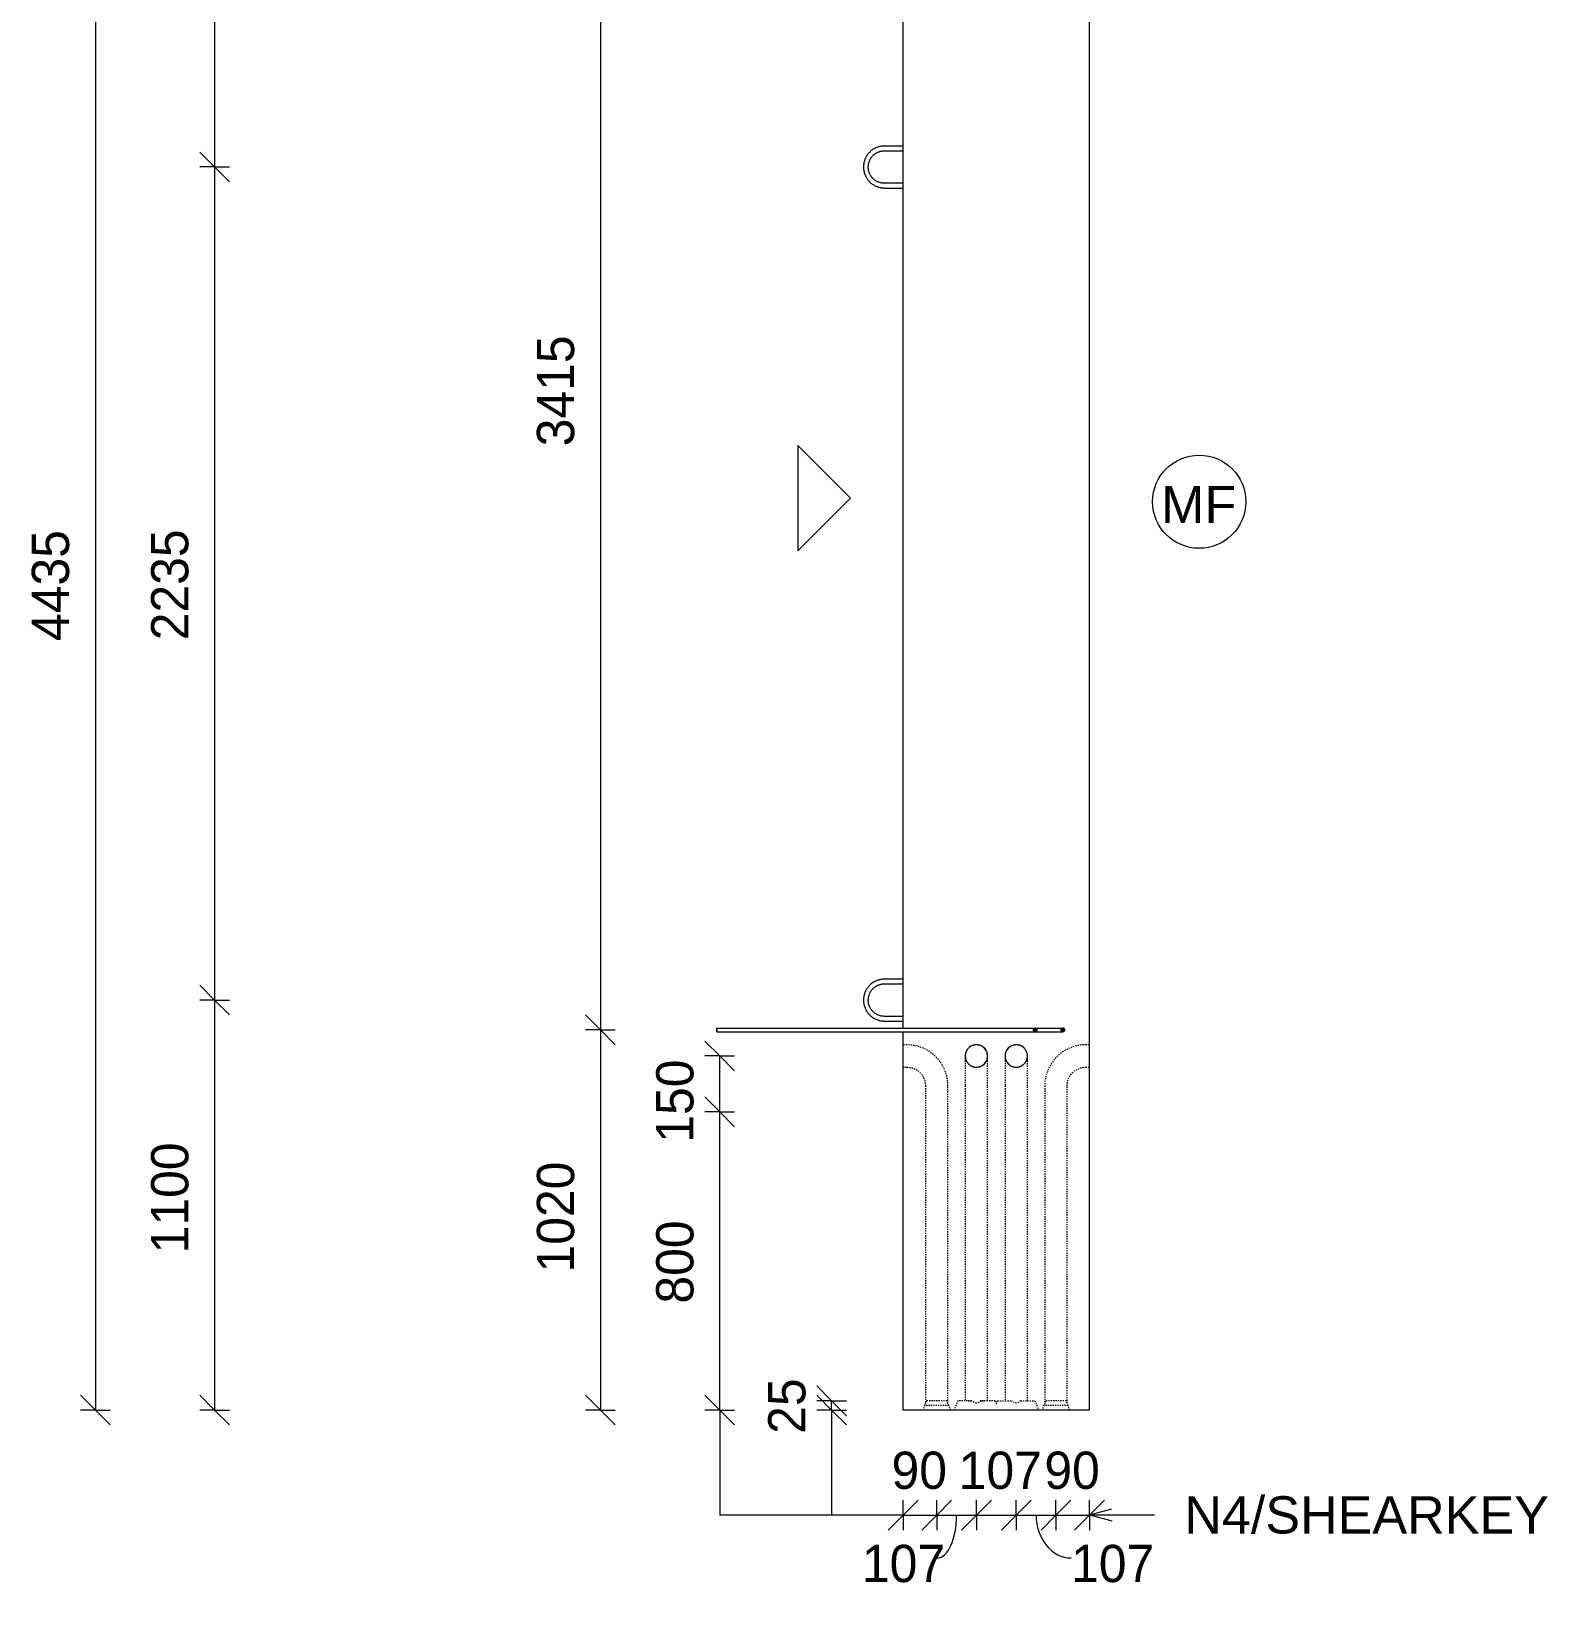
# Model space of a CAD drawing. Header units: millimetres. Extents: x -5792 to 12184, y -1888 to 8188.
# Drawn here: x -283 to 3785, y -1888 to 2304 of the extents above; entities that cross this region are included whole.
import ezdxf

# ---------------------------------------------------------------- set-up
doc = ezdxf.new("R2010")
doc.units = ezdxf.units.MM
doc.linetypes.add('Dash', pattern=[6.36, 3.18, -3.18])
for name, color, linetype, lineweight in [('A-ANNO-DIMS', 211, 'Continuous', 9), ('A-ANNO-DIMS-40', 211, 'Continuous', 9), ('A-DETL-THIN', 151, 'Continuous', 18), ('A-GENM', 13, 'Continuous', 18), ('G-ANNO-TEXT', 231, 'Continuous', 9), ('S-COLS', 52, 'Continuous', 18), ('S-COLS-HDLN', 52, 'Dash', 18), ('S-RBAR', 171, 'Continuous', 18)]:
    doc.layers.add(name, color=color, linetype=linetype, lineweight=lineweight)
doc.styles.add('Arial_1', font='arial.ttf', dxfattribs={"height": 100})
doc.styles.add('Nirmala UI Semilight', font='NirmalaS.ttf', dxfattribs={"height": 100})
doc.dimstyles.new('Arrow_Filled_-_2_5_NI_UI', dxfattribs={"dimscale": 304.8, "dimtxt": 104.736395, "dimasz": 0.262467, "dimexe": 0.131234, "dimexo": 0.0625, "dimgap": 0.131234, "dimtad": 1, "dimdec": 0, "dimzin": 0, "dimdsep": 46, "dimtxsty": 'Nirmala UI Semilight', "dimblk1": 'OBLIQUE', "dimblk2": 'OBLIQUE', "dimsah": 1, "dimcen": 0.09, "dimazin": 0, "dimtfac": 1, "dimtdec": 4, "dimtix": 1, "dimtmove": 0, "dimatfit": 3, "dimfxl": 0.131234, "dimfxlon": 1, "dimtvp": 1, "dimtolj": 1, "dimtzin": 0, "dimarcsym": 2})
doc.dimstyles.new('Arrow_Filled_-_2_5_NI_UI_1', dxfattribs={"dimscale": 304.8, "dimtxt": 104.736395, "dimasz": 0.262467, "dimexe": 0.131234, "dimexo": 0.0625, "dimgap": 0.131234, "dimtad": 1, "dimdec": 0, "dimzin": 0, "dimdsep": 46, "dimtxsty": 'Nirmala UI Semilight', "dimblk1": 'OBLIQUE', "dimblk2": 'OBLIQUE', "dimsah": 1, "dimcen": 0.09, "dimazin": 0, "dimtfac": 1, "dimtdec": 4, "dimtix": 1, "dimtmove": 2, "dimatfit": 3, "dimfxl": 0.131234, "dimfxlon": 1, "dimtvp": 1, "dimtolj": 1, "dimtzin": 0, "dimarcsym": 2})
doc.dimstyles.new('Arrow_Filled_-_2_5_NI_UI_2', dxfattribs={"dimscale": 304.8, "dimtxt": 104.736395, "dimasz": 0.262467, "dimexe": 0.131234, "dimexo": 0.0625, "dimgap": 0.131234, "dimtad": 1, "dimdec": 0, "dimzin": 0, "dimdsep": 46, "dimtxsty": 'Nirmala UI Semilight', "dimblk1": 'OBLIQUE', "dimblk2": 'OBLIQUE', "dimsah": 1, "dimcen": 0.09, "dimazin": 0, "dimtfac": 1, "dimtdec": 4, "dimtix": 1, "dimtmove": 1, "dimatfit": 3, "dimfxl": 0.131234, "dimfxlon": 1, "dimtvp": 1, "dimtolj": 1, "dimtzin": 0, "dimarcsym": 2})

# ---------------------------------------------------------------- blocks, each defined once
blk = doc.blocks.new('12_7Ø_ Lifting Insert_COLUMN - 12_9Ø Lifting insert-V2-Elevation Right')
at = {"layer": 'A-GENM'}
for p, q in [((6111.2, 1996.3), (6061.2, 1996.3)), ((6061.2, 1983.6), (6111.2, 1983.6)), ((6111.2, 1896.3), (6061.2, 1896.3)), ((6061.2, 1883.6), (6111.2, 1883.6))]:
    blk.add_line(p, q, dxfattribs=at)
at = {"layer": 'A-GENM', "flags": 128}
for points in [[(6061.2, 1996.3), (6058.9, 1996.3), (6056.7, 1996.2), (6054.5, 1995.9), (6052.2, 1995.6), (6050, 1995.2), (6047.8, 1994.7), (6045.6, 1994.2), (6043.5, 1993.5), (6041.3, 1992.7), (6039.3, 1991.9), (6037.2, 1991), (6035.2, 1990), (6033.2, 1988.9), (6031.3, 1987.7), (6029.4, 1986.5), (6027.5, 1985.2), (6025.8, 1983.8), (6024, 1982.4), (6022.4, 1980.8), (6020.8, 1979.3), (6019.2, 1977.6), (6017.8, 1975.9), (6016.4, 1974.1), (6015, 1972.3), (6013.8, 1970.4), (6012.6, 1968.5), (6011.5, 1966.6), (6010.5, 1964.6), (6009.5, 1962.5), (6008.7, 1960.4), (6007.9, 1958.3), (6007.2, 1956.2), (6006.6, 1954), (6006.1, 1951.8), (6005.7, 1949.6), (6005.3, 1947.3), (6005.1, 1945.1), (6004.9, 1942.9), (6004.8, 1940.6), (6004.9, 1938.4), (6005, 1936.1), (6005.2, 1933.9), (6005.5, 1931.6), (6005.9, 1929.4), (6006.3, 1927.2), (6006.9, 1925), (6007.5, 1922.9), (6008.2, 1920.7), (6009.1, 1918.6), (6010, 1916.6), (6010.9, 1914.5), (6012, 1912.5), (6013.1, 1910.6), (6014.3, 1908.7), (6015.6, 1906.8), (6017, 1905), (6018.4, 1903.3), (6019.9, 1901.6), (6021.5, 1900), (6023.1, 1898.4), (6024.8, 1897), (6026.6, 1895.5), (6028.4, 1894.2), (6030.2, 1892.9), (6032.1, 1891.7), (6034.1, 1890.6), (6036.1, 1889.5), (6038.1, 1888.6), (6040.2, 1887.7), (6042.3, 1886.9), (6044.5, 1886.2), (6046.6, 1885.6), (6048.8, 1885), (6051, 1884.6), (6053.2, 1884.2), (6055.5, 1883.9), (6057.7, 1883.8), (6060, 1883.7), (6061.2, 1883.6)], [(6061.2, 1896.3), (6059.5, 1896.4), (6057.7, 1896.5), (6056, 1896.7), (6054.2, 1896.9), (6052.5, 1897.2), (6050.8, 1897.6), (6049.1, 1898), (6047.5, 1898.6), (6045.8, 1899.1), (6044.2, 1899.8), (6042.6, 1900.5), (6041, 1901.3), (6039.5, 1902.1), (6038, 1903), (6036.5, 1904), (6035.1, 1905), (6033.7, 1906.1), (6032.4, 1907.2), (6031.1, 1908.4), (6029.9, 1909.6), (6028.7, 1910.9), (6027.6, 1912.2), (6026.5, 1913.6), (6025.4, 1915), (6024.5, 1916.4), (6023.6, 1917.9), (6022.7, 1919.4), (6021.9, 1921), (6021.2, 1922.6), (6020.5, 1924.2), (6019.9, 1925.8), (6019.4, 1927.5), (6018.9, 1929.2), (6018.5, 1930.9), (6018.2, 1932.6), (6017.9, 1934.3), (6017.7, 1936), (6017.6, 1937.8), (6017.5, 1939.5), (6017.6, 1941.3), (6017.7, 1943), (6017.8, 1944.8), (6018, 1946.5), (6018.3, 1948.2), (6018.7, 1949.9), (6019.1, 1951.6), (6019.6, 1953.3), (6020.2, 1954.9), (6020.8, 1956.6), (6021.5, 1958.2), (6022.3, 1959.7), (6023.1, 1961.3), (6024, 1962.8), (6024.9, 1964.3), (6025.9, 1965.7), (6027, 1967.1), (6028.1, 1968.4), (6029.2, 1969.7), (6030.4, 1971), (6031.7, 1972.2), (6033, 1973.3), (6034.4, 1974.4), (6035.8, 1975.5), (6037.2, 1976.5), (6038.7, 1977.4), (6040.2, 1978.3), (6041.8, 1979.1), (6043.3, 1979.8), (6044.9, 1980.5), (6046.6, 1981.1), (6048.2, 1981.7), (6049.9, 1982.2), (6051.6, 1982.6), (6053.3, 1982.9), (6055, 1983.2), (6056.8, 1983.4), (6058.5, 1983.6), (6060.3, 1983.6), (6061.2, 1983.6)]]:
    blk.add_lwpolyline(points, dxfattribs=at)
blk = doc.blocks.new('DIMBLOCK41-Elevation Right')
at = {"layer": 'A-ANNO-DIMS-40'}
for p, q in [((-111, 3040), (-151, 3080)), ((-111, 3040), (-151, 3040)), ((-111, 3040), (-111, -1395)), ((-111, 3040), (-71, 3000)), ((-111, 3040), (-71, 3040)), ((-111, -1395), (-151, -1355)), ((-111, -1395), (-151, -1395)), ((-111, -1395), (-71, -1435)), ((-111, -1395), (-71, -1395))]:
    blk.add_line(p, q, dxfattribs=at)
at = {"layer": 'A-ANNO-DIMS-40', "color": 0, "insert": (-281.5, 668.3), "char_height": 100, "width": 370.196, "attachment_point": 1, "rotation": 90, "line_spacing_factor": 1.142579, "style": 'Nirmala UI Semilight'}
blk.add_mtext('4435', dxfattribs=at)
blk = doc.blocks.new('_Oblique')
at = {"color": 0, "linetype": 'ByBlock', "lineweight": -2}
blk.add_line((-0.5, -0.5), (0.5, 0.5), dxfattribs=at)
blk = doc.blocks.new('DIMBLOCK42-Elevation Right')
at = {"layer": 'A-ANNO-DIMS-40'}
for p, q in [((209, 3040), (169, 3080)), ((209, 3040), (169, 3040)), ((209, 3040), (209, 1940)), ((209, 3040), (249, 3000)), ((209, 3040), (249, 3040)), ((209, 1940), (169, 1980)), ((209, 1940), (169, 1940)), ((209, 1940), (249, 1900)), ((209, 1940), (249, 1940))]:
    blk.add_line(p, q, dxfattribs=at)
at = {"layer": 'A-ANNO-DIMS-40', "color": 0, "insert": (38.5, 2360.5), "char_height": 100, "width": 310.781, "attachment_point": 1, "rotation": 90, "line_spacing_factor": 1.142579, "style": 'Nirmala UI Semilight'}
blk.add_mtext('1100', dxfattribs=at)
blk = doc.blocks.new('DIMBLOCK43-Elevation Right')
at = {"layer": 'A-ANNO-DIMS-40'}
for p, q in [((209, 1940), (169, 1980)), ((209, 1940), (169, 1940)), ((209, 1940), (209, -295)), ((209, 1940), (249, 1900)), ((209, 1940), (249, 1940)), ((209, -295), (169, -255)), ((209, -295), (169, -295)), ((209, -295), (249, -335)), ((209, -295), (249, -295))]:
    blk.add_line(p, q, dxfattribs=at)
at = {"layer": 'A-ANNO-DIMS-40', "color": 0, "insert": (38.5, 670.2), "char_height": 100, "width": 365.625, "attachment_point": 1, "rotation": 90, "line_spacing_factor": 1.142579, "style": 'Nirmala UI Semilight'}
blk.add_mtext('2235', dxfattribs=at)
blk = doc.blocks.new('DIMBLOCK44-Elevation Right')
at = {"layer": 'A-ANNO-DIMS-40'}
for p, q in [((209, -295), (169, -255)), ((209, -295), (169, -295)), ((209, -295), (209, -1395)), ((209, -295), (249, -335)), ((209, -295), (249, -295)), ((209, -1395), (169, -1355)), ((209, -1395), (169, -1395)), ((209, -1395), (249, -1435)), ((209, -1395), (249, -1395))]:
    blk.add_line(p, q, dxfattribs=at)
at = {"layer": 'A-ANNO-DIMS-40', "color": 0, "insert": (38.5, -974.5), "char_height": 100, "width": 310.781, "attachment_point": 1, "rotation": 90, "line_spacing_factor": 1.142579, "style": 'Nirmala UI Semilight'}
blk.add_mtext('1100', dxfattribs=at)
blk = doc.blocks.new('DIMBLOCK59-Elevation Right')
at = {"layer": 'A-ANNO-DIMS-40'}
for p, q in [((1563.9, -595), (1523.9, -555)), ((1563.9, -595), (1523.9, -595)), ((1563.9, -1395), (1563.9, -595)), ((1563.9, -595), (1603.9, -635)), ((1563.9, -595), (1603.9, -595)), ((1563.9, -1395), (1523.9, -1355)), ((1563.9, -1395), (1523.9, -1395)), ((1563.9, -1395), (1603.9, -1435)), ((1563.9, -1395), (1603.9, -1395))]:
    blk.add_line(p, q, dxfattribs=at)
at = {"layer": 'A-ANNO-DIMS-40', "color": 0, "insert": (1393.5, -1109.3), "char_height": 100, "width": 274.219, "attachment_point": 1, "rotation": 90, "line_spacing_factor": 1.142579, "style": 'Nirmala UI Semilight'}
blk.add_mtext('800', dxfattribs=at)
blk = doc.blocks.new('DIMBLOCK60-Elevation Right')
at = {"layer": 'A-ANNO-DIMS-40'}
for p, q in [((1563.9, -445), (1523.9, -405)), ((1563.9, -445), (1523.9, -445)), ((1563.9, -595), (1563.9, -445)), ((1563.9, -445), (1603.9, -485)), ((1563.9, -445), (1603.9, -445)), ((1563.9, -595), (1523.9, -555)), ((1563.9, -595), (1523.9, -595)), ((1563.9, -595), (1603.9, -635)), ((1563.9, -595), (1603.9, -595))]:
    blk.add_line(p, q, dxfattribs=at)
at = {"layer": 'A-ANNO-DIMS-40', "color": 0, "insert": (1393.5, -677.6), "char_height": 100, "width": 246.797, "attachment_point": 1, "rotation": 90, "line_spacing_factor": 1.142579, "style": 'Nirmala UI Semilight'}
blk.add_mtext('150', dxfattribs=at)
blk = doc.blocks.new('DIMBLOCK61-Elevation Right')
at = {"layer": 'A-ANNO-DIMS-40'}
for p, q in [((1864.3, -1370), (1824.3, -1330)), ((1864.3, -1395), (1824.3, -1355)), ((1864.3, -1370), (1824.3, -1370)), ((1864.3, -1395), (1864.3, -1370)), ((1864.3, -1370), (1904.3, -1410)), ((1864.3, -1370), (1904.3, -1370)), ((1864.3, -1395), (1824.3, -1395)), ((1864.3, -1395), (1904.3, -1435)), ((1864.3, -1395), (1904.3, -1395))]:
    blk.add_line(p, q, dxfattribs=at)
at = {"layer": 'A-ANNO-DIMS-40', "color": 0, "insert": (1693.9, -1458.7), "char_height": 100, "width": 182.813, "attachment_point": 1, "rotation": 90, "line_spacing_factor": 1.142579, "style": 'Nirmala UI Semilight'}
blk.add_mtext('25', dxfattribs=at)
blk = doc.blocks.new('DIMBLOCK62-Elevation Right')
at = {"layer": 'A-ANNO-DIMS-40'}
for p, q in [((2056.1, -1676.8), (2096.1, -1636.8)), ((2056.1, -1676.8), (2056.1, -1636.8)), ((2146.1, -1676.8), (2186.1, -1636.8)), ((2146.1, -1676.8), (2146.1, -1636.8)), ((2056.1, -1676.8), (2016.1, -1716.8)), ((2056.1, -1676.8), (2146.1, -1676.8)), ((2056.1, -1676.8), (2056.1, -1716.8)), ((2146.1, -1676.8), (2106.1, -1716.8)), ((2146.1, -1676.8), (2146.1, -1716.8))]:
    blk.add_line(p, q, dxfattribs=at)
at = {"layer": 'A-ANNO-DIMS-40', "color": 0, "insert": (2024.9, -1506.4), "char_height": 100, "width": 182.813, "attachment_point": 1, "line_spacing_factor": 1.142579, "style": 'Nirmala UI Semilight'}
blk.add_mtext('90', dxfattribs=at)
blk = doc.blocks.new('DIMBLOCK63-Elevation Right')
at = {"layer": 'A-ANNO-DIMS-40'}
for p, q in [((2146.1, -1676.8), (2186.1, -1636.8)), ((2146.1, -1676.8), (2146.1, -1636.8)), ((2252.7, -1676.8), (2292.7, -1636.8)), ((2252.7, -1676.8), (2252.7, -1636.8)), ((2146.1, -1676.8), (2106.1, -1716.8)), ((2146.1, -1676.8), (2252.7, -1676.8)), ((2146.1, -1676.8), (2146.1, -1716.8)), ((2252.7, -1676.8), (2212.7, -1716.8)), ((2252.7, -1676.8), (2252.7, -1716.8))]:
    blk.add_line(p, q, dxfattribs=at)
blk.add_ellipse((2147.5, -1676.8), major_axis=(0, 114.9), ratio=0.451745, start_param=3.141593, end_param=4.712389, dxfattribs=at)
at = {"layer": 'A-ANNO-DIMS-40', "color": 0, "insert": (1945.6, -1756.5), "char_height": 100, "width": 242.227, "attachment_point": 1, "line_spacing_factor": 1.142579, "style": 'Nirmala UI Semilight'}
blk.add_mtext('107', dxfattribs=at)
blk = doc.blocks.new('DIMBLOCK64-Elevation Right')
at = {"layer": 'A-ANNO-DIMS-40'}
for p, q in [((2252.7, -1676.8), (2292.7, -1636.8)), ((2252.7, -1676.8), (2252.7, -1636.8)), ((2359.5, -1676.8), (2399.5, -1636.8)), ((2359.5, -1676.8), (2359.5, -1636.8)), ((2252.7, -1676.8), (2212.7, -1716.8)), ((2252.7, -1676.8), (2359.5, -1676.8)), ((2252.7, -1676.8), (2252.7, -1716.8)), ((2359.5, -1676.8), (2319.5, -1716.8)), ((2359.5, -1676.8), (2359.5, -1716.8))]:
    blk.add_line(p, q, dxfattribs=at)
at = {"layer": 'A-ANNO-DIMS-40', "color": 0, "insert": (2205.1, -1506.4), "char_height": 100, "width": 242.227, "attachment_point": 1, "line_spacing_factor": 1.142579, "style": 'Nirmala UI Semilight'}
blk.add_mtext('107', dxfattribs=at)
blk = doc.blocks.new('DIMBLOCK65-Elevation Right')
at = {"layer": 'A-ANNO-DIMS-40'}
for p, q in [((2359.5, -1676.8), (2399.5, -1636.8)), ((2359.5, -1676.8), (2359.5, -1636.8)), ((2466.1, -1676.8), (2506.1, -1636.8)), ((2466.1, -1676.8), (2466.1, -1636.8)), ((2359.5, -1676.8), (2319.5, -1716.8)), ((2359.5, -1676.8), (2466.1, -1676.8)), ((2359.5, -1676.8), (2359.5, -1716.8)), ((2466.1, -1676.8), (2426.1, -1716.8)), ((2466.1, -1676.8), (2466.1, -1716.8))]:
    blk.add_line(p, q, dxfattribs=at)
blk.add_ellipse((2506.6, -1676.8), major_axis=(0, 114.9), ratio=0.816053, start_param=1.570796, end_param=3.141593, dxfattribs=at)
at = {"layer": 'A-ANNO-DIMS-40', "color": 0, "insert": (2506.6, -1756.5), "char_height": 100, "width": 242.227, "attachment_point": 1, "line_spacing_factor": 1.142579, "style": 'Nirmala UI Semilight'}
blk.add_mtext('107', dxfattribs=at)
blk = doc.blocks.new('DIMBLOCK66-Elevation Right')
at = {"layer": 'A-ANNO-DIMS-40'}
for p, q in [((2466.1, -1676.8), (2506.1, -1636.8)), ((2466.1, -1676.8), (2466.1, -1636.8)), ((2556.1, -1676.8), (2596.1, -1636.8)), ((2556.1, -1676.8), (2556.1, -1636.8)), ((2466.1, -1676.8), (2426.1, -1716.8)), ((2466.1, -1676.8), (2556.1, -1676.8)), ((2466.1, -1676.8), (2466.1, -1716.8)), ((2556.1, -1676.8), (2516.1, -1716.8)), ((2556.1, -1676.8), (2556.1, -1716.8))]:
    blk.add_line(p, q, dxfattribs=at)
at = {"layer": 'A-ANNO-DIMS-40', "color": 0, "insert": (2434.9, -1506.4), "char_height": 100, "width": 182.813, "attachment_point": 1, "line_spacing_factor": 1.142579, "style": 'Nirmala UI Semilight'}
blk.add_mtext('90', dxfattribs=at)
blk = doc.blocks.new('DIMBLOCK72-Elevation Right')
at = {"layer": 'A-ANNO-DIMS-40'}
for p, q in [((1243.9, 3040), (1203.9, 3080)), ((1243.9, 3040), (1203.9, 3040)), ((1243.9, 3040), (1243.9, -375)), ((1243.9, 3040), (1283.9, 3000)), ((1243.9, 3040), (1283.9, 3040)), ((1243.9, -375), (1203.9, -335)), ((1243.9, -375), (1203.9, -375)), ((1243.9, -375), (1283.9, -415)), ((1243.9, -375), (1283.9, -375))]:
    blk.add_line(p, q, dxfattribs=at)
at = {"layer": 'A-ANNO-DIMS-40', "color": 0, "insert": (1073.5, 1190.6), "char_height": 100, "width": 340.488, "attachment_point": 1, "rotation": 90, "line_spacing_factor": 1.142579, "style": 'Nirmala UI Semilight'}
blk.add_mtext('3415', dxfattribs=at)
blk = doc.blocks.new('DIMBLOCK73-Elevation Right')
at = {"layer": 'A-ANNO-DIMS-40'}
for p, q in [((1243.9, -375), (1203.9, -335)), ((1243.9, -375), (1203.9, -375)), ((1243.9, -375), (1243.9, -1395)), ((1243.9, -375), (1283.9, -415)), ((1243.9, -375), (1283.9, -375)), ((1243.9, -1395), (1203.9, -1355)), ((1243.9, -1395), (1203.9, -1395)), ((1243.9, -1395), (1283.9, -1435)), ((1243.9, -1395), (1283.9, -1395))]:
    blk.add_line(p, q, dxfattribs=at)
at = {"layer": 'A-ANNO-DIMS-40', "color": 0, "insert": (1073.5, -1025.9), "char_height": 100, "width": 338.203, "attachment_point": 1, "rotation": 90, "line_spacing_factor": 1.142579, "style": 'Nirmala UI Semilight'}
blk.add_mtext('1020', dxfattribs=at)

msp = doc.modelspace()

# ---------------------------------------------------------------- hatches: boundary and pattern name
at = {"layer": 'S-RBAR'}
for points in [[(2410.4, -380), (2415.4, -375), (2410.4, -370), (2405.4, -375)], [(2484.7, -380), (2489.7, -375), (2484.7, -370), (2479.7, -375)]]:
    msp.add_hatch(color=256, dxfattribs=at).paths.add_polyline_path(points)
h = msp.add_hatch(color=256, dxfattribs=at)
edge = h.paths.add_edge_path()
edge.add_arc((2410.4, -375), 5, 0, 360)
h = msp.add_hatch(color=256, dxfattribs=at)
edge = h.paths.add_edge_path()
edge.add_arc((2484.7, -375), 5, 0, 360)

# ---------------------------------------------------------------- linework, layer by layer
at = {"layer": 'A-DETL-THIN'}
for p, q in [((1773.2, 1192.7), (1773.2, 909.8)), ((1914.7, 1051.2), (1773.2, 1192.7)), ((1773.2, 909.8), (1914.7, 1051.2)), ((1556.1, -370), (1556.1, -380)), ((1563.9, -1395), (1563.9, -1676.8)), ((1864.3, -1395), (1864.3, -1676.8)), ((2056.1, -1676.8), (1563.9, -1676.8))]:
    msp.add_line(p, q, dxfattribs=at)
msp.add_circle((2850.4, 1042), 125, dxfattribs=at)
at = {"layer": 'G-ANNO-TEXT', "color": 7}
for q in [(2615.6, -1660.2), (2615.6, -1692.3), (2730.3, -1676.2)]:
    msp.add_line((2555.6, -1676.2), q, dxfattribs=at)
at = {"layer": 'S-COLS'}
for p, q in [((2056.1, -340), (2056.1, 3040)), ((2556.1, -340), (2556.1, 3040)), ((2056.1, -370), (2056.1, -340)), ((2556.1, -490), (2556.1, -340)), ((2056.1, -490), (2056.1, -380)), ((2056.1, -1395), (2056.1, -490)), ((2556.1, -1395), (2556.1, -490)), ((2556.1, -1395), (2056.1, -1395))]:
    msp.add_line(p, q, dxfattribs=at)
at = {"layer": 'S-COLS', "flags": 128}
for points in [[(2252.7, -415), (2251.5, -415), (2250.3, -415.1), (2249.1, -415.2), (2247.9, -415.4), (2246.7, -415.6), (2245.5, -415.9), (2244.4, -416.2), (2243.2, -416.5), (2242.1, -416.9), (2241, -417.4), (2239.9, -417.9), (2238.8, -418.4), (2237.8, -419), (2236.7, -419.6), (2235.7, -420.2), (2234.8, -420.9), (2233.8, -421.7), (2232.9, -422.4), (2232, -423.3), (2231.2, -424.1), (2230.3, -425), (2229.6, -425.9), (2228.8, -426.8), (2228.1, -427.8), (2227.4, -428.8), (2226.8, -429.8), (2226.2, -430.9), (2225.7, -431.9), (2225.2, -433), (2224.7, -434.1), (2224.3, -435.3), (2223.9, -436.4), (2223.6, -437.6), (2223.3, -438.7), (2223.1, -439.9), (2222.9, -441.1), (2222.8, -442.3), (2222.7, -443.5), (2222.7, -444.7), (2222.7, -445)], [(2282.7, -445), (2282.7, -443.8), (2282.6, -442.6), (2282.5, -441.4), (2282.3, -440.2), (2282.1, -439), (2281.8, -437.9), (2281.5, -436.7), (2281.2, -435.6), (2280.8, -434.4), (2280.3, -433.3), (2279.8, -432.2), (2279.3, -431.1), (2278.7, -430.1), (2278.1, -429.1), (2277.4, -428.1), (2276.7, -427.1), (2276, -426.1), (2275.2, -425.2), (2274.4, -424.3), (2273.6, -423.5), (2272.7, -422.7), (2271.8, -421.9), (2270.9, -421.1), (2269.9, -420.4), (2268.9, -419.8), (2267.9, -419.1), (2266.8, -418.5), (2265.7, -418), (2264.7, -417.5), (2263.5, -417), (2262.4, -416.6), (2261.3, -416.3), (2260.1, -415.9), (2259, -415.7), (2257.8, -415.4), (2256.6, -415.3), (2255.4, -415.1), (2254.2, -415), (2253, -415), (2252.7, -415)], [(2359.5, -415), (2358.3, -415), (2357.1, -415.1), (2355.9, -415.2), (2354.7, -415.4), (2353.5, -415.6), (2352.3, -415.9), (2351.2, -416.2), (2350, -416.5), (2348.9, -416.9), (2347.8, -417.4), (2346.7, -417.9), (2345.6, -418.4), (2344.6, -419), (2343.5, -419.6), (2342.5, -420.2), (2341.6, -420.9), (2340.6, -421.7), (2339.7, -422.4), (2338.8, -423.3), (2338, -424.1), (2337.1, -425), (2336.4, -425.9), (2335.6, -426.8), (2334.9, -427.8), (2334.2, -428.8), (2333.6, -429.8), (2333, -430.9), (2332.5, -431.9), (2332, -433), (2331.5, -434.1), (2331.1, -435.3), (2330.7, -436.4), (2330.4, -437.6), (2330.1, -438.7), (2329.9, -439.9), (2329.7, -441.1), (2329.6, -442.3), (2329.5, -443.5), (2329.5, -444.7), (2329.5, -445)], [(2389.5, -445), (2389.5, -443.8), (2389.4, -442.6), (2389.3, -441.4), (2389.1, -440.2), (2388.9, -439), (2388.6, -437.9), (2388.3, -436.7), (2388, -435.6), (2387.6, -434.4), (2387.1, -433.3), (2386.6, -432.2), (2386.1, -431.1), (2385.5, -430.1), (2384.9, -429.1), (2384.2, -428.1), (2383.5, -427.1), (2382.8, -426.1), (2382, -425.2), (2381.2, -424.3), (2380.4, -423.5), (2379.5, -422.7), (2378.6, -421.9), (2377.7, -421.1), (2376.7, -420.4), (2375.7, -419.8), (2374.7, -419.1), (2373.6, -418.5), (2372.5, -418), (2371.5, -417.5), (2370.3, -417), (2369.2, -416.6), (2368.1, -416.3), (2366.9, -415.9), (2365.8, -415.7), (2364.6, -415.4), (2363.4, -415.3), (2362.2, -415.1), (2361, -415), (2359.8, -415), (2359.5, -415)], [(2222.7, -445), (2222.7, -446.2), (2222.8, -447.4), (2222.9, -448.6), (2223.1, -449.8), (2223.3, -451), (2223.5, -452.1), (2223.8, -453.3), (2224.2, -454.4), (2224.6, -455.6), (2225, -456.7), (2225.5, -457.8), (2226.1, -458.9), (2226.6, -459.9), (2227.3, -460.9), (2227.9, -461.9), (2228.6, -462.9), (2229.3, -463.9), (2230.1, -464.8), (2230.9, -465.7), (2231.8, -466.5), (2232.7, -467.3), (2233.6, -468.1), (2234.5, -468.9), (2235.5, -469.6), (2236.5, -470.2), (2237.5, -470.9), (2238.5, -471.5), (2239.6, -472), (2240.7, -472.5), (2241.8, -473), (2242.9, -473.4), (2244.1, -473.7), (2245.2, -474.1), (2246.4, -474.3), (2247.6, -474.6), (2248.8, -474.7), (2250, -474.9), (2251.2, -475), (2252.4, -475), (2252.7, -475)], [(2222.7, -445), (2222.7, -445.1), (2222.7, -445.3), (2222.7, -445.6), (2222.7, -446), (2222.7, -446.6), (2222.7, -447.3), (2222.7, -448.1), (2222.7, -449.1), (2222.7, -450.1), (2222.7, -451.3), (2222.7, -452.6), (2222.7, -454), (2222.7, -455.6), (2222.7, -457.2)], [(2252.7, -475), (2253.9, -475), (2255.1, -474.9), (2256.3, -474.8), (2257.5, -474.6), (2258.6, -474.4), (2259.8, -474.1), (2261, -473.8), (2262.1, -473.5), (2263.2, -473.1), (2264.4, -472.6), (2265.5, -472.1), (2266.5, -471.6), (2267.6, -471), (2268.6, -470.4), (2269.6, -469.8), (2270.6, -469.1), (2271.5, -468.3), (2272.5, -467.6), (2273.3, -466.7), (2274.2, -465.9), (2275, -465), (2275.8, -464.1), (2276.5, -463.2), (2277.3, -462.2), (2277.9, -461.2), (2278.5, -460.2), (2279.1, -459.1), (2279.7, -458.1), (2280.2, -457), (2280.6, -455.9), (2281.1, -454.7), (2281.4, -453.6), (2281.7, -452.4), (2282, -451.3), (2282.2, -450.1), (2282.4, -448.9), (2282.6, -447.7), (2282.6, -446.5), (2282.7, -445.3), (2282.7, -445)], [(2282.7, -457.1), (2282.7, -456), (2282.7, -454.4), (2282.7, -453), (2282.7, -451.7), (2282.7, -450.4), (2282.7, -449.3), (2282.7, -448.4), (2282.7, -447.5), (2282.7, -446.8), (2282.7, -446.2), (2282.7, -445.7), (2282.7, -445.3), (2282.7, -445.1), (2282.7, -445), (2282.7, -445)], [(2329.5, -445), (2329.5, -446.2), (2329.6, -447.4), (2329.7, -448.6), (2329.9, -449.8), (2330.1, -451), (2330.3, -452.1), (2330.6, -453.3), (2331, -454.4), (2331.4, -455.6), (2331.8, -456.7), (2332.3, -457.8), (2332.9, -458.9), (2333.4, -459.9), (2334.1, -460.9), (2334.7, -461.9), (2335.4, -462.9), (2336.1, -463.9), (2336.9, -464.8), (2337.7, -465.7), (2338.6, -466.5), (2339.5, -467.3), (2340.4, -468.1), (2341.3, -468.9), (2342.3, -469.6), (2343.3, -470.2), (2344.3, -470.9), (2345.3, -471.5), (2346.4, -472), (2347.5, -472.5), (2348.6, -473), (2349.7, -473.4), (2350.9, -473.7), (2352, -474.1), (2353.2, -474.3), (2354.4, -474.6), (2355.6, -474.7), (2356.8, -474.9), (2358, -475), (2359.2, -475), (2359.5, -475)], [(2329.5, -445), (2329.5, -445.1), (2329.5, -445.3), (2329.5, -445.6), (2329.5, -446), (2329.5, -446.6), (2329.5, -447.3), (2329.5, -448.1), (2329.5, -449.1), (2329.5, -450.1), (2329.5, -451.3), (2329.5, -452.6), (2329.5, -454), (2329.5, -455.6), (2329.5, -457.2)], [(2359.5, -475), (2360.7, -475), (2361.9, -474.9), (2363.1, -474.8), (2364.3, -474.6), (2365.4, -474.4), (2366.6, -474.1), (2367.8, -473.8), (2368.9, -473.5), (2370, -473.1), (2371.2, -472.6), (2372.3, -472.1), (2373.3, -471.6), (2374.4, -471), (2375.4, -470.4), (2376.4, -469.8), (2377.4, -469.1), (2378.3, -468.3), (2379.3, -467.6), (2380.1, -466.7), (2381, -465.9), (2381.8, -465), (2382.6, -464.1), (2383.3, -463.2), (2384.1, -462.2), (2384.7, -461.2), (2385.3, -460.2), (2385.9, -459.1), (2386.5, -458.1), (2387, -457), (2387.4, -455.9), (2387.9, -454.7), (2388.2, -453.6), (2388.5, -452.4), (2388.8, -451.3), (2389, -450.1), (2389.2, -448.9), (2389.4, -447.7), (2389.4, -446.5), (2389.5, -445.3), (2389.5, -445)], [(2389.5, -457.1), (2389.5, -456), (2389.5, -454.4), (2389.5, -453), (2389.5, -451.7), (2389.5, -450.4), (2389.5, -449.3), (2389.5, -448.4), (2389.5, -447.5), (2389.5, -446.8), (2389.5, -446.2), (2389.5, -445.7), (2389.5, -445.3), (2389.5, -445.1), (2389.5, -445), (2389.5, -445)]]:
    msp.add_lwpolyline(points, dxfattribs=at)
at = {"layer": 'S-COLS'}
for centre, start, end in [((2252.7, -445), 120.3789, 149.8005), ((2252.7, -445), 90.4002, 119.6396), ((2252.7, -445), 60.3899, 89.6221), ((2252.7, -445), 30.2245, 59.6457), ((2359.5, -445), 120.3789, 149.8005), ((2359.5, -445), 90.4002, 119.6396), ((2359.5, -445), 60.3899, 89.6221), ((2359.5, -445), 30.2245, 59.6457), ((2252.7, -445), 150.2195, 209.8268), ((2252.7, -445), 210.1958, 239.6651), ((2252.7, -445), 300.3553, 329.8242), ((2252.7, -445), 330.1934, 29.8014), ((2359.5, -445), 150.2195, 209.8268), ((2359.5, -445), 210.1958, 239.6651), ((2359.5, -445), 300.3553, 329.8242), ((2359.5, -445), 330.1934, 29.8014), ((2252.7, -445), 240.3686, 269.6221), ((2252.7, -445), 270.4002, 299.6611), ((2359.5, -445), 240.3686, 269.6221), ((2359.5, -445), 270.4002, 299.6611)]:
    msp.add_arc(centre, 30, start, end, dxfattribs=at)
at = {"layer": 'S-COLS-HDLN'}
for p, q in [((2066.1, -415), (2056.1, -415)), ((2556, -415), (2546.1, -415)), ((2056.1, -475), (2066.1, -475)), ((2546.1, -475), (2556.1, -475)), ((2116.1, -525), (2116.1, -1376.1)), ((2176.1, -1376.1), (2176.1, -525)), ((2222.7, -525), (2222.7, -1370)), ((2282.7, -1370), (2282.7, -525)), ((2329.5, -525), (2329.5, -1370)), ((2389.5, -1370), (2389.5, -525)), ((2436.1, -525), (2436.1, -1376.1)), ((2496.1, -1376.1), (2496.1, -525)), ((2118.6, -1370), (2108.6, -1395)), ((2178.5, -1382.5), (2113.6, -1382.5)), ((2173.6, -1370), (2118.6, -1370)), ((2183.6, -1395), (2173.6, -1370)), ((2202.7, -1370), (2192.7, -1395)), ((2222.6, -1370), (2202.7, -1370)), ((2240.7, -1370), (2222.7, -1370)), ((2229.7, -1370), (2240.7, -1370)), ((2282.6, -1370), (2264.7, -1370)), ((2264.7, -1370), (2275.7, -1370)), ((2302.7, -1370), (2282.7, -1370)), ((2302.7, -1370), (2306.1, -1378.5)), ((2306.1, -1378.5), (2309.5, -1370)), ((2309.5, -1370), (2329.4, -1370)), ((2329.5, -1370), (2347.5, -1370)), ((2336.5, -1370), (2347.5, -1370)), ((2371.5, -1370), (2389.4, -1370)), ((2371.5, -1370), (2382.5, -1370)), ((2389.5, -1370), (2409.5, -1370)), ((2409.5, -1370), (2419.5, -1395)), ((2438.6, -1370), (2428.6, -1395)), ((2498.5, -1382.5), (2433.6, -1382.5)), ((2493.6, -1370), (2438.6, -1370)), ((2503.6, -1395), (2493.6, -1370))]:
    msp.add_line(p, q, dxfattribs=at)
at = {"layer": 'S-COLS-HDLN', "flags": 128}
for points in [[(2176.1, -525), (2176, -520.6), (2175.7, -516.2), (2175.3, -511.8), (2174.7, -507.5), (2173.9, -503.1), (2172.9, -498.9), (2171.8, -494.6), (2170.5, -490.4), (2169, -486.2), (2167.4, -482.2), (2165.6, -478.1), (2163.6, -474.2), (2161.5, -470.3), (2159.3, -466.6), (2156.9, -462.9), (2154.3, -459.3), (2151.6, -455.8), (2148.8, -452.5), (2145.8, -449.2), (2142.7, -446.1), (2139.5, -443.1), (2136.2, -440.2), (2132.7, -437.5), (2129.2, -434.9), (2125.5, -432.4), (2121.8, -430.1), (2117.9, -428), (2114, -426), (2110, -424.2), (2105.9, -422.5), (2101.8, -421), (2097.6, -419.6), (2093.4, -418.4), (2089.1, -417.4), (2084.8, -416.6), (2080.4, -415.9), (2076.1, -415.5), (2071.7, -415.1), (2067.3, -415), (2066.1, -415)], [(2546.1, -415), (2541.7, -415.1), (2537.3, -415.4), (2532.9, -415.8), (2528.6, -416.4), (2524.2, -417.2), (2519.9, -418.2), (2515.7, -419.3), (2511.5, -420.6), (2507.3, -422.1), (2503.2, -423.7), (2499.2, -425.5), (2495.3, -427.4), (2491.4, -429.5), (2487.6, -431.8), (2484, -434.2), (2480.4, -436.8), (2476.9, -439.5), (2473.5, -442.3), (2470.3, -445.3), (2467.2, -448.4), (2464.2, -451.6), (2461.3, -454.9), (2458.6, -458.4), (2456, -461.9), (2453.5, -465.6), (2451.2, -469.3), (2449.1, -473.2), (2447.1, -477.1), (2445.2, -481.1), (2443.6, -485.1), (2442, -489.3), (2440.7, -493.5), (2439.5, -497.7), (2438.5, -502), (2437.7, -506.3), (2437, -510.7), (2436.5, -515), (2436.2, -519.4), (2436.1, -523.8), (2436.1, -525)], [(2222.7, -457.2), (2222.7, -459), (2222.7, -460.8), (2222.7, -462.8), (2222.7, -464.9), (2222.7, -467), (2222.7, -469.3), (2222.7, -471.6), (2222.7, -474), (2222.7, -476.5), (2222.7, -479.1), (2222.7, -481.8), (2222.7, -484.5), (2222.7, -487.3), (2222.7, -490.1), (2222.7, -493.1), (2222.7, -496), (2222.7, -499), (2222.7, -502.1), (2222.7, -505.1), (2222.7, -508.3), (2222.7, -511.4), (2222.7, -514.6), (2222.7, -517.7), (2222.7, -520.9), (2222.7, -524.1), (2222.7, -525)], [(2282.7, -525), (2282.7, -521.8), (2282.7, -518.6), (2282.7, -515.4), (2282.7, -512.3), (2282.7, -509.1), (2282.7, -506), (2282.7, -502.9), (2282.7, -499.8), (2282.7, -496.8), (2282.7, -493.8), (2282.7, -490.9), (2282.7, -488.1), (2282.7, -485.2), (2282.7, -482.5), (2282.7, -479.8), (2282.7, -477.2), (2282.7, -474.7), (2282.7, -472.2), (2282.7, -469.9), (2282.7, -467.6), (2282.7, -465.4), (2282.7, -463.3), (2282.7, -461.4), (2282.7, -459.5), (2282.7, -457.7), (2282.7, -457.1)], [(2329.5, -457.2), (2329.5, -459), (2329.5, -460.8), (2329.5, -462.8), (2329.5, -464.9), (2329.5, -467), (2329.5, -469.3), (2329.5, -471.6), (2329.5, -474), (2329.5, -476.5), (2329.5, -479.1), (2329.5, -481.8), (2329.5, -484.5), (2329.5, -487.3), (2329.5, -490.1), (2329.5, -493.1), (2329.5, -496), (2329.5, -499), (2329.5, -502.1), (2329.5, -505.1), (2329.5, -508.3), (2329.5, -511.4), (2329.5, -514.6), (2329.5, -517.7), (2329.5, -520.9), (2329.5, -524.1), (2329.5, -525)], [(2389.5, -525), (2389.5, -521.8), (2389.5, -518.6), (2389.5, -515.4), (2389.5, -512.3), (2389.5, -509.1), (2389.5, -506), (2389.5, -502.9), (2389.5, -499.8), (2389.5, -496.8), (2389.5, -493.8), (2389.5, -490.9), (2389.5, -488.1), (2389.5, -485.2), (2389.5, -482.5), (2389.5, -479.8), (2389.5, -477.2), (2389.5, -474.7), (2389.5, -472.2), (2389.5, -469.9), (2389.5, -467.6), (2389.5, -465.4), (2389.5, -463.3), (2389.5, -461.4), (2389.5, -459.5), (2389.5, -457.7), (2389.5, -457.1)], [(2066.1, -475), (2068.1, -475), (2070.1, -475.2), (2072.1, -475.4), (2074, -475.6), (2076, -476), (2078, -476.4), (2079.9, -476.9), (2081.8, -477.5), (2083.7, -478.2), (2085.5, -478.9), (2087.4, -479.8), (2089.2, -480.7), (2090.9, -481.6), (2092.6, -482.6), (2094.3, -483.7), (2095.9, -484.9), (2097.5, -486.1), (2099, -487.4), (2100.5, -488.8), (2101.9, -490.2), (2103.3, -491.6), (2104.6, -493.1), (2105.9, -494.7), (2107, -496.3), (2108.2, -498), (2109.2, -499.7), (2110.2, -501.4), (2111.1, -503.2), (2111.9, -505), (2112.7, -506.9), (2113.4, -508.8), (2114, -510.7), (2114.5, -512.6), (2115, -514.5), (2115.3, -516.5), (2115.6, -518.5), (2115.9, -520.5), (2116, -522.5), (2116.1, -524.5), (2116.1, -525)], [(2496.1, -525), (2496.1, -523), (2496.2, -521), (2496.4, -519), (2496.7, -517), (2497.1, -515.1), (2497.5, -513.1), (2498, -511.2), (2498.6, -509.3), (2499.3, -507.4), (2500, -505.5), (2500.8, -503.7), (2501.7, -501.9), (2502.7, -500.2), (2503.7, -498.4), (2504.8, -496.8), (2506, -495.1), (2507.2, -493.6), (2508.5, -492), (2509.8, -490.6), (2511.2, -489.1), (2512.7, -487.8), (2514.2, -486.5), (2515.8, -485.2), (2517.4, -484), (2519.1, -482.9), (2520.8, -481.9), (2522.5, -480.9), (2524.3, -480), (2526.1, -479.2), (2528, -478.4), (2529.8, -477.7), (2531.7, -477.1), (2533.7, -476.6), (2535.6, -476.1), (2537.6, -475.7), (2539.6, -475.4), (2541.5, -475.2), (2543.5, -475.1), (2545.5, -475), (2546.1, -475)], [(2252.7, -1376.3), (2246.6, -1374.7), (2240.7, -1370)], [(2264.7, -1370), (2258.8, -1374.7), (2252.7, -1376.3)], [(2359.5, -1376.3), (2353.4, -1374.7), (2347.5, -1370)], [(2371.5, -1370), (2365.6, -1374.7), (2359.5, -1376.3)]]:
    msp.add_lwpolyline(points, dxfattribs=at)
at = {"layer": 'S-RBAR'}
for p, q in [((1556.1, -370), (2375.4, -370)), ((1556.1, -380), (1556.1, -370)), ((2375.4, -370), (2410.4, -370)), ((2410.4, -370), (2405.4, -375)), ((2405.4, -375), (2410.4, -380)), ((2410.4, -370), (2449.7, -370)), ((2415.4, -375), (2410.4, -370)), ((2410.4, -380), (2415.4, -375)), ((2449.7, -370), (2484.7, -370)), ((2484.7, -370), (2479.7, -375)), ((2479.7, -375), (2484.7, -380)), ((2489.7, -375), (2484.7, -370)), ((2484.7, -380), (2489.7, -375)), ((1556.1, -380), (2375.4, -380)), ((2375.4, -380), (2410.4, -380)), ((2410.4, -380), (2449.7, -380)), ((2449.7, -380), (2484.7, -380))]:
    msp.add_line(p, q, dxfattribs=at)
for centre in [(2410.4, -375), (2484.7, -375)]:
    msp.add_circle(centre, 5, dxfattribs=at)
for centre in [(2410.4, -375), (2484.7, -375)]:
    msp.add_arc(centre, 5, 270, 90, dxfattribs=at)

# ---------------------------------------------------------------- block references
at = {"layer": 'A-GENM'}
for p in [(-4055.1, 0), (-4055.1, -2235)]:
    msp.add_blockref('12_7Ø_ Lifting Insert_COLUMN - 12_9Ø Lifting insert-V2-Elevation Right', p, dxfattribs=at)

# ---------------------------------------------------------------- texts
at = {"layer": 'G-ANNO-TEXT', "color": 7, "char_height": 100, "attachment_point": 1, "style": 'Arial_1'}
for s, insert, width in [('MF', (2748, 1084.5), 240.506), ('N4/SHEARKEY', (2810.3, -1626.2), 1180.084)]:
    msp.add_mtext(s, dxfattribs=dict(at, insert=insert, width=width))

# ---------------------------------------------------------------- dimensions: what is measured, and where the dimension line sits
at = {"layer": 'A-ANNO-DIMS'}
for base, p1, p2, override, picture, middle in [((-111, -1395), (-71, 3040), (-71, -1395), {"dimpost": '<>', "dimfxl": 4435}, 'DIMBLOCK41-Elevation Right', (-202.7, 822.5)), ((209, 1940), (249, 3040), (249, 1940), {"dimpost": '<>', "dimfxl": 1100}, 'DIMBLOCK42-Elevation Right', (117.1, 2490)), ((1243.9, -375), (1283.9, 3040), (1283.9, -375), {"dimpost": '<>', "dimfxl": 3415}, 'DIMBLOCK72-Elevation Right', (1151.9, 1332.5)), ((209, -295), (249, 1940), (249, -295), {"dimpost": '<>', "dimfxl": 2235}, 'DIMBLOCK43-Elevation Right', (117.3, 822.5)), ((209, -1395), (249, -295), (249, -1395), {"dimpost": '<>', "dimfxl": 1100}, 'DIMBLOCK44-Elevation Right', (117.1, -845)), ((1243.9, -1395), (1283.9, -375), (1283.9, -1395), {"dimpost": '<>', "dimfxl": 1020}, 'DIMBLOCK73-Elevation Right', (1152, -885)), ((1563.9, -595), (1603.9, -1395), (1603.9, -595), {"dimpost": '<>', "dimfxl": 800}, 'DIMBLOCK59-Elevation Right', (1472.3, -995)), ((1864.3, -1370), (1904.3, -1395), (1904.3, -1370), {"dimpost": '<>', "dimfxl": 25}, 'DIMBLOCK61-Elevation Right', (1772.7, -1382.5))]:
    dim = msp.add_linear_dim(base=base, p1=p1, p2=p2, angle=90, dimstyle='Arrow_Filled_-_2_5_NI_UI', override=override, dxfattribs=at)
    dim.commit()
    dim.dimension.update_dxf_attribs({"geometry": picture, "text_midpoint": middle})
dim = msp.add_linear_dim(base=(1563.9, -445), p1=(1603.9, -595), p2=(1603.9, -445), angle=90, dimstyle='Arrow_Filled_-_2_5_NI_UI_1', override={"dimpost": '<>', "dimfxl": 150}, dxfattribs=at)
dim.commit()
dim.dimension.update_dxf_attribs({"geometry": 'DIMBLOCK60-Elevation Right', "text_midpoint": (1460.1, -554.2), "dimtype": 160, "text_rotation": 90})
for base, p1, p2, override, picture, middle in [((2146.1, -1676.8), (2056.1, -1636.8), (2146.1, -1636.8), {"dimpost": '<>', "dimfxl": 90}, 'DIMBLOCK62-Elevation Right', (2101.1, -1585.1)), ((2359.5, -1676.8), (2252.7, -1636.8), (2359.5, -1636.8), {"dimpost": '<>', "dimfxl": 106.8}, 'DIMBLOCK64-Elevation Right', (2306.1, -1584.9)), ((2556.1, -1676.8), (2466.1, -1636.8), (2556.1, -1636.8), {"dimpost": '<>', "dimfxl": 90}, 'DIMBLOCK66-Elevation Right', (2511.1, -1585.1))]:
    dim = msp.add_linear_dim(base=base, p1=p1, p2=p2, dimstyle='Arrow_Filled_-_2_5_NI_UI', override=override, dxfattribs=at)
    dim.commit()
    dim.dimension.update_dxf_attribs({"geometry": picture, "text_midpoint": middle})
for base, p1, p2, picture, middle in [((2252.7, -1676.8), (2146.1, -1636.8), (2252.7, -1636.8), 'DIMBLOCK63-Elevation Right', (2066.7, -1823.2)), ((2466.1, -1676.8), (2359.5, -1636.8), (2466.1, -1636.8), 'DIMBLOCK65-Elevation Right', (2627.7, -1823.2))]:
    dim = msp.add_linear_dim(base=base, p1=p1, p2=p2, dimstyle='Arrow_Filled_-_2_5_NI_UI_2', override={"dimpost": '<>', "dimfxl": 106.6}, dxfattribs=at)
    dim.commit()
    dim.dimension.update_dxf_attribs({"geometry": picture, "text_midpoint": middle, "dimtype": 160})

doc.saveas('drawing.dxf')
